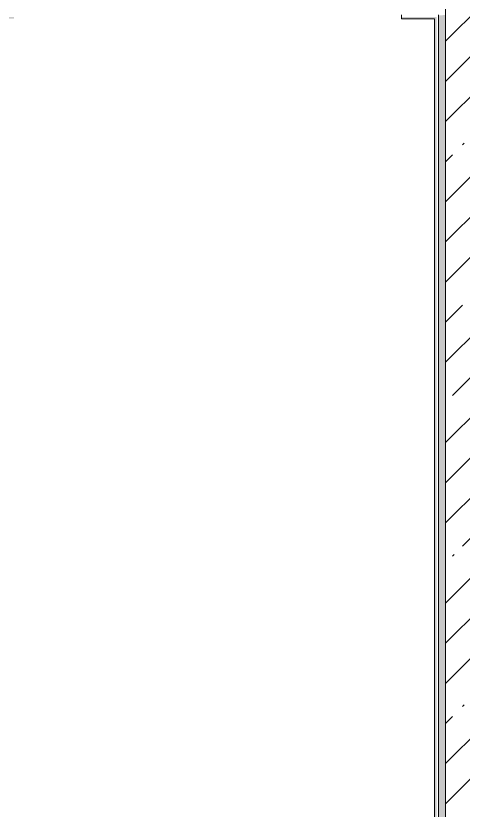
# Model space of a CAD drawing. Header units: millimetres. Extents: x -164500 to 426394, y -23753 to 102118.
# Drawn here: x 219412 to 220682, y 79939 to 82197 of the extents above; entities that cross this region are included whole.
import ezdxf

# ---------------------------------------------------------------- set-up
doc = ezdxf.new("R2010")
doc.units = ezdxf.units.MM
doc.layers.add('A-AREA-PATT-2', color=7, linetype='Continuous', lineweight=5, true_color=0xcde0ef, transparency=1)
doc.layers.add('A-WALL', color=7, linetype='Continuous', lineweight=5)
doc.layers.add('I-WALL', color=7, linetype='Continuous', lineweight=5)
doc.layers.add('A-WALL-FNSH-1', color=9, linetype='Continuous', lineweight=5, true_color=0x808080)

# ---------------------------------------------------------------- blocks, each defined once
blk = doc.blocks.new('2floor')
at = {"layer": 'A-AREA-PATT-2'}
h = blk.add_hatch(color=256, dxfattribs=at)
h.paths.add_polyline_path([(217942.6, 145.5), (220327.1, 145.5), (220327.2, 521), (220599.6, 521), (220599.6, 526.5), (220321.6, 526.7), (220321.6, 151), (217948.1, 151), (217948.1, 3729), (219223.1, 3729), (219223.1, 7649), (219407.1, 7649), (219407.1, 7654.5), (219217.6, 7654.5), (219217.6, 3734.5), (217942.6, 3734.5), (217942.6, 386.7)])
h.paths.add_polyline_path([(220606.6, 521), (220606.6, 7654.5), (220507.1, 7654.5), (220507.1, 7649), (220601.1, 7649), (220601.1, 521)])
h.paths.add_polyline_path([(218014.4, 1222.1), (218026.7, 1231), (218026.7, 1237.5), (218018.2, 1236.7), (218015.6, 1234.1), (218006.8, 1230.4), (217984.8, 1237.5), (217986.9, 1231), (217999.2, 1222.1), (218006.8, 1222.1)])
h.paths.add_polyline_path([(217984.8, 1253.5), (217995.4, 1254.3), (217998, 1256.9), (218006.8, 1260.6), (218028.8, 1253.5), (218026.7, 1260), (218014.4, 1268.9), (217996.2, 1266.7), (217986.9, 1260)])
h.paths.add_polyline_path([(217999.2, 2316.6), (218017.5, 2318.8), (218026.7, 2325.5), (218026.7, 2332), (218018.6, 2332), (218015.6, 2328.6), (218006.8, 2324.9), (217984.8, 2332), (217986.9, 2325.5), (217996.2, 2318.8)])
h.paths.add_polyline_path([(217984.8, 2348), (217995.4, 2348.8), (217998, 2351.4), (218006.8, 2355.1), (218028.8, 2348), (218026.7, 2354.5), (218014.4, 2363.4), (217996.2, 2361.2), (217986.9, 2354.5)])
h.paths.add_polyline_path([(219242.1, 4265), (219442.1, 4265), (219442.1, 4465), (219242.1, 4465)])
at = {"layer": 'I-WALL'}
h = blk.add_hatch(dxfattribs=at)
h.set_pattern_fill('FP_1', color=256, style=0, pattern_type=2)
h.set_pattern_definition([(45, (148772.12, 0), (-114.04925, 114.04925), []), (45, (148886.17, 0), (-114.04925, 114.04925), [201.612, -40.322, 6.706, -33.617])])
h.paths.add_polyline_path([(220852.1, 120), (220852.1, 7900), (220632.1, 7900), (220632.1, 120), (220830.2, 120)])
h = blk.add_hatch(dxfattribs=at)
h.set_pattern_fill('FP_191', color=256, style=0, pattern_type=2)
h.set_pattern_definition([(0, (148772.123, 0), (243.84, 60.96), [20.117, -162.763, 20.117, -162.763, -975.36]), (0, (148772.123, 0), (243.84, 60.96), [-365.76, 20.117, -345.643, 20.117, -162.763, -426.72]), (0, (148772.123, 0), (243.84, 60.96), [-914.4, 20.117, -101.803, 20.117, -284.683]), (120, (148863.563, 30.48), (-174.71291, 180.691634), [20.117, -162.763, 20.117, -162.763, -975.36]), (120, (148863.563, 30.48), (-174.71291, 180.691634), [-365.76, 20.117, -345.643, 20.117, -162.763, -426.72]), (120, (148863.563, 30.48), (-174.71291, 180.691634), [-914.4, 20.117, -101.803, 20.117, -284.683]), (240, (148894.043, 152.4), (-69.12709, -241.651634), [20.117, -162.763, 20.117, -162.763, -975.36]), (240, (148894.043, 152.4), (-69.12709, -241.651634), [-365.76, 20.117, -345.643, 20.117, -162.763, -426.72]), (240, (148894.043, 152.4), (-69.12709, -241.651634), [-914.4, 20.117, -101.803, 20.117, -284.683])])
h.paths.add_polyline_path([(220612.1, 140), (220632.1, 141.4), (220632.1, 7660), (220612.1, 7658.2), (220612.1, 490.5), (220614.6, 490.5), (220618.6, 440.5), (220612.1, 440.5), (220612.1, 141.8)])
at = {"layer": 'A-WALL'}
for p, q in [((220632.1, -100), (220632.1, 7680)), ((220612.1, 140), (220612.1, 7660))]:
    blk.add_line(p, q, dxfattribs=at)
at = {"layer": 'A-WALL-FNSH-1'}
for p, q in [((220507.1, 7660), (220507.1, 7649)), ((220507.1, 7649), (220601.1, 7649)), ((220601.1, 7649), (220601.1, 521))]:
    blk.add_line(p, q, dxfattribs=at)

msp = doc.modelspace()

# ---------------------------------------------------------------- block references
msp.add_blockref('2floor', (0, 74539.358))

doc.saveas('drawing.dxf')
